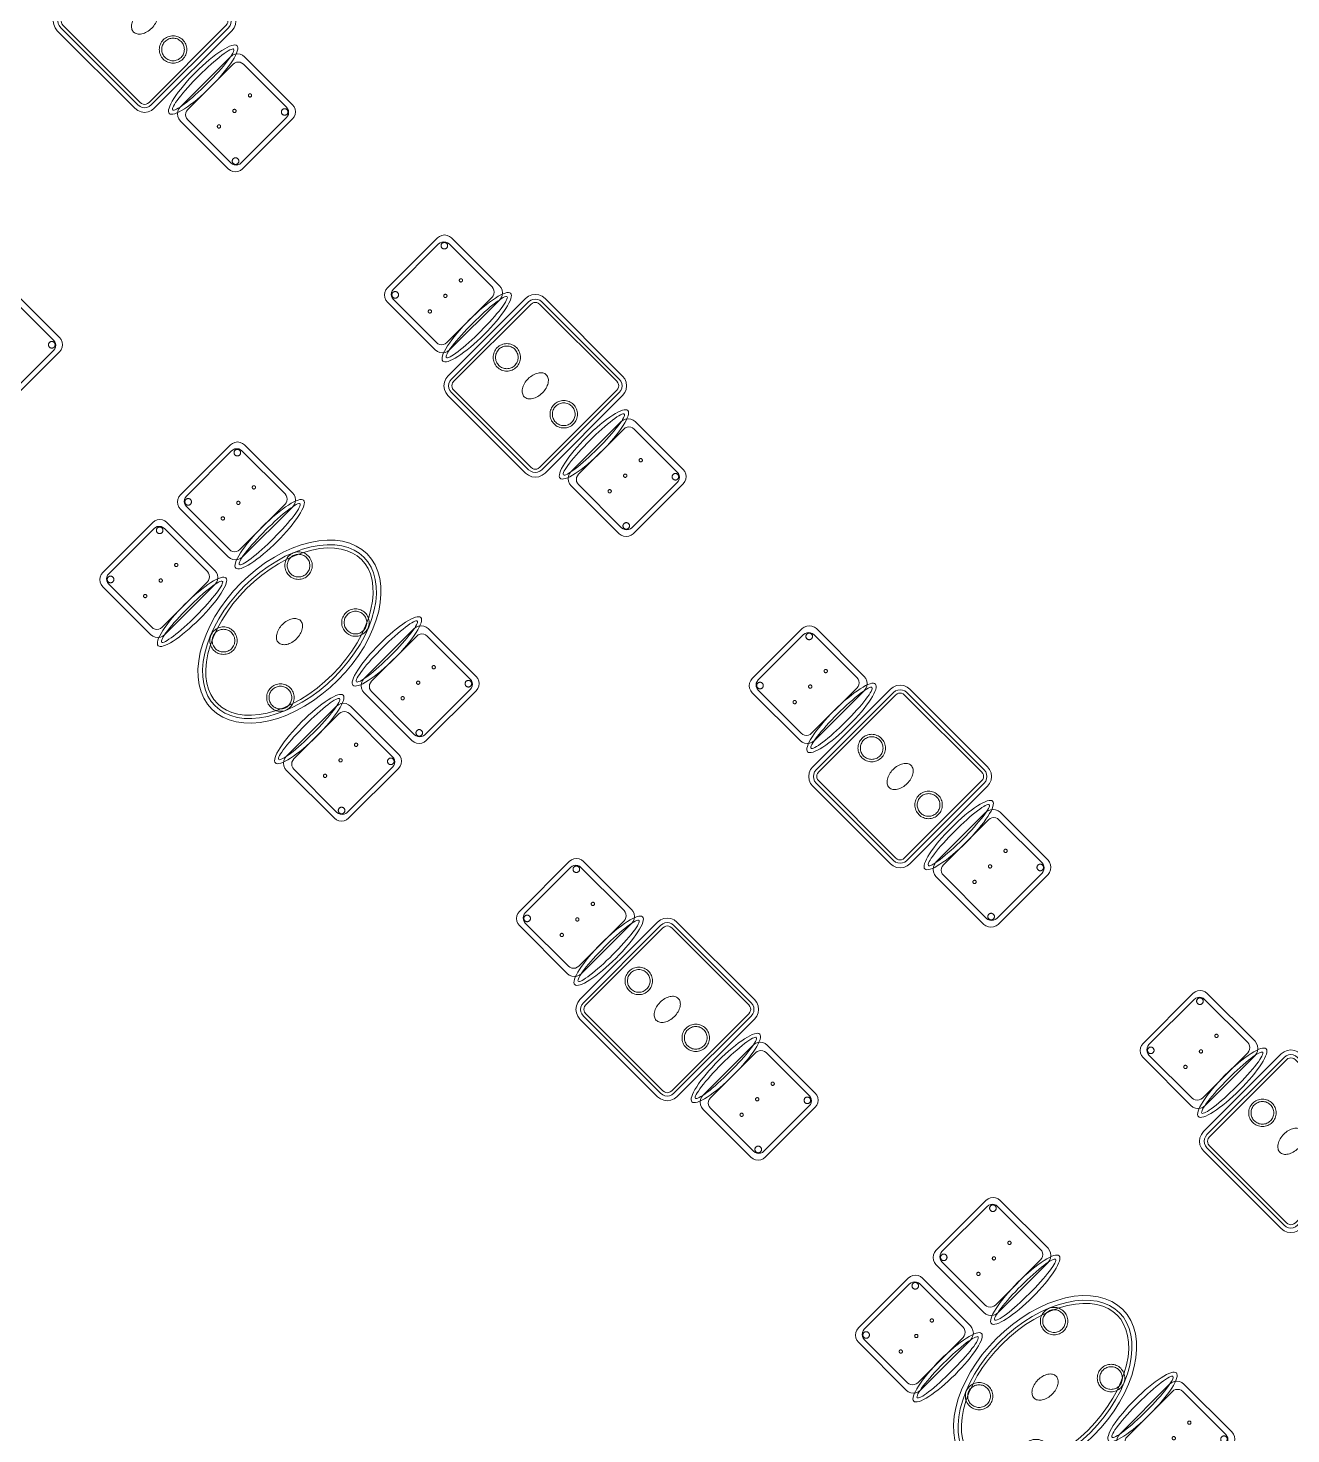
# Model space of a CAD drawing. Header units: metres. Extents: x 2172.2 to 2210.6, y 415.3 to 458.1.
# Drawn here: x 2181.75 to 2188.66, y 437.29 to 444.98 of the extents above; entities that cross this region are included whole.
import ezdxf

# ---------------------------------------------------------------- set-up
doc = ezdxf.new("R2010")
doc.units = ezdxf.units.M
doc.layers.add('NC_N1_CHAIRS', color=7, linetype='CONTINUOUS', lineweight=13)
doc.layers.add('NC_N1_TABLES', color=7, linetype='CONTINUOUS', lineweight=13)

# ---------------------------------------------------------------- blocks, each defined once
blk = doc.blocks.new('NC_N1_DINING_2')
at = {"color": 0, "linetype": 'CONTINUOUS', "lineweight": -2}
for points in [[(0.6, 0), (0.5971, 0.0368), (0.5885, 0.0732), (0.5742, 0.1089), (0.5543, 0.1435), (0.5292, 0.1768), (0.4989, 0.2083), (0.4638, 0.2379), (0.4243, 0.2652), (0.3806, 0.2899), (0.3333, 0.3118), (0.2828, 0.3307), (0.2296, 0.3465), (0.1742, 0.3589), (0.1171, 0.3678), (0.0588, 0.3732), (0, 0.375), (-0.0588, 0.3732), (-0.1171, 0.3678), (-0.1742, 0.3589), (-0.2296, 0.3465), (-0.2828, 0.3307), (-0.3333, 0.3118), (-0.3806, 0.2899), (-0.4243, 0.2652), (-0.4638, 0.2379), (-0.4989, 0.2083), (-0.5292, 0.1768), (-0.5543, 0.1435), (-0.5742, 0.1089), (-0.5885, 0.0732), (-0.5971, 0.0368), (-0.6, 0), (-0.5971, -0.0368), (-0.5885, -0.0732), (-0.5742, -0.1089), (-0.5543, -0.1435), (-0.5292, -0.1768), (-0.4989, -0.2083), (-0.4638, -0.2379), (-0.4243, -0.2652), (-0.3806, -0.2899), (-0.3333, -0.3118), (-0.2828, -0.3307), (-0.2296, -0.3465), (-0.1742, -0.3589), (-0.1171, -0.3678), (-0.0588, -0.3732), (0, -0.375), (0.0588, -0.3732), (0.1171, -0.3678), (0.1742, -0.3589), (0.2296, -0.3465), (0.2828, -0.3307), (0.3333, -0.3118), (0.3806, -0.2899), (0.4243, -0.2652), (0.4638, -0.2379), (0.4989, -0.2083), (0.5292, -0.1768), (0.5543, -0.1435), (0.5742, -0.1089), (0.5885, -0.0732), (0.5971, -0.0368)], [(0.5749, 0), (0.5723, -0.0329), (0.5646, -0.0656), (0.5516, -0.0979), (0.5334, -0.1297), (0.5101, -0.1605), (0.4818, -0.1901), (0.4486, -0.218), (0.411, -0.244), (0.3692, -0.2676), (0.3237, -0.2887), (0.2749, -0.307), (0.2233, -0.3222), (0.1695, -0.3343), (0.114, -0.343), (0.0573, -0.3482), (0, -0.35), (-0.0573, -0.3482), (-0.114, -0.343), (-0.1695, -0.3343), (-0.2233, -0.3222), (-0.2749, -0.307), (-0.3237, -0.2887), (-0.3692, -0.2676), (-0.411, -0.244), (-0.4486, -0.218), (-0.4818, -0.1901), (-0.5101, -0.1605), (-0.5334, -0.1297), (-0.5516, -0.0979), (-0.5646, -0.0656), (-0.5723, -0.0329), (-0.5749, 0), (-0.5723, 0.0329), (-0.5646, 0.0656), (-0.5516, 0.0979), (-0.5334, 0.1297), (-0.5101, 0.1605), (-0.4818, 0.1901), (-0.4486, 0.218), (-0.411, 0.244), (-0.3692, 0.2676), (-0.3237, 0.2887), (-0.2749, 0.307), (-0.2233, 0.3222), (-0.1695, 0.3343), (-0.114, 0.343), (-0.0573, 0.3482), (0, 0.35), (0.0573, 0.3482), (0.114, 0.343), (0.1695, 0.3343), (0.2233, 0.3222), (0.2749, 0.307), (0.3237, 0.2887), (0.3692, 0.2676), (0.411, 0.244), (0.4486, 0.218), (0.4818, 0.1901), (0.5101, 0.1605), (0.5334, 0.1297), (0.5516, 0.0979), (0.5646, 0.0656), (0.5723, 0.0329)], [(0.5569, 0), (0.5545, -0.0301), (0.5474, -0.0601), (0.5354, -0.0901), (0.5184, -0.1198), (0.4964, -0.1488), (0.4694, -0.1769), (0.4377, -0.2037), (0.4014, -0.2287), (0.361, -0.2516), (0.3167, -0.2721), (0.2692, -0.2899), (0.2188, -0.3048), (0.1661, -0.3166), (0.1117, -0.3251), (0.0562, -0.3303), (0, -0.332), (-0.0562, -0.3303), (-0.1117, -0.3251), (-0.1661, -0.3166), (-0.2188, -0.3048), (-0.2692, -0.2899), (-0.3167, -0.2721), (-0.361, -0.2516), (-0.4014, -0.2287), (-0.4377, -0.2037), (-0.4694, -0.1769), (-0.4964, -0.1488), (-0.5184, -0.1198), (-0.5354, -0.0901), (-0.5474, -0.0601), (-0.5545, -0.0301), (-0.5569, 0), (-0.5545, 0.0301), (-0.5474, 0.0601), (-0.5354, 0.0901), (-0.5184, 0.1198), (-0.4964, 0.1488), (-0.4694, 0.1769), (-0.4377, 0.2037), (-0.4014, 0.2287), (-0.361, 0.2516), (-0.3167, 0.2721), (-0.2692, 0.2899), (-0.2188, 0.3048), (-0.1661, 0.3166), (-0.1117, 0.3251), (-0.0562, 0.3303), (0, 0.332), (0.0562, 0.3303), (0.1117, 0.3251), (0.1661, 0.3166), (0.2188, 0.3048), (0.2692, 0.2899), (0.3167, 0.2721), (0.361, 0.2516), (0.4014, 0.2287), (0.4377, 0.2037), (0.4694, 0.1769), (0.4964, 0.1488), (0.5184, 0.1198), (0.5354, 0.0901), (0.5474, 0.0601), (0.5545, 0.0301)], [(-0.215, 0.22), (-0.2154, 0.2126), (-0.2164, 0.2054), (-0.2182, 0.1982), (-0.2207, 0.1913), (-0.2239, 0.1846), (-0.2276, 0.1783), (-0.232, 0.1724), (-0.237, 0.167), (-0.2424, 0.162), (-0.2483, 0.1576), (-0.2546, 0.1539), (-0.2613, 0.1507), (-0.2682, 0.1482), (-0.2754, 0.1464), (-0.2826, 0.1454), (-0.29, 0.145), (-0.2974, 0.1454), (-0.3046, 0.1464), (-0.3118, 0.1482), (-0.3187, 0.1507), (-0.3254, 0.1539), (-0.3317, 0.1576), (-0.3376, 0.162), (-0.343, 0.167), (-0.348, 0.1724), (-0.3524, 0.1783), (-0.3561, 0.1846), (-0.3593, 0.1913), (-0.3618, 0.1982), (-0.3636, 0.2054), (-0.3646, 0.2126), (-0.365, 0.22), (-0.3646, 0.2274), (-0.3636, 0.2346), (-0.3618, 0.2418), (-0.3593, 0.2487), (-0.3561, 0.2554), (-0.3524, 0.2617), (-0.348, 0.2676), (-0.343, 0.273), (-0.3376, 0.278), (-0.3317, 0.2824), (-0.3254, 0.2861), (-0.3187, 0.2893), (-0.3118, 0.2918), (-0.3046, 0.2936), (-0.2974, 0.2946), (-0.29, 0.295), (-0.2826, 0.2946), (-0.2754, 0.2936), (-0.2682, 0.2918), (-0.2613, 0.2893), (-0.2546, 0.2861), (-0.2483, 0.2824), (-0.2424, 0.278), (-0.237, 0.273), (-0.232, 0.2676), (-0.2276, 0.2617), (-0.2239, 0.2554), (-0.2207, 0.2487), (-0.2182, 0.2418), (-0.2164, 0.2346), (-0.2154, 0.2274)], [(-0.228, 0.22), (-0.2283, 0.2139), (-0.2292, 0.2079), (-0.2307, 0.202), (-0.2327, 0.1963), (-0.2353, 0.1908), (-0.2384, 0.1856), (-0.2421, 0.1807), (-0.2462, 0.1762), (-0.2507, 0.1721), (-0.2556, 0.1684), (-0.2608, 0.1653), (-0.2663, 0.1627), (-0.272, 0.1607), (-0.2779, 0.1592), (-0.2839, 0.1583), (-0.29, 0.158), (-0.2961, 0.1583), (-0.3021, 0.1592), (-0.308, 0.1607), (-0.3137, 0.1627), (-0.3192, 0.1653), (-0.3244, 0.1684), (-0.3293, 0.1721), (-0.3338, 0.1762), (-0.3379, 0.1807), (-0.3416, 0.1856), (-0.3447, 0.1908), (-0.3473, 0.1963), (-0.3493, 0.202), (-0.3508, 0.2079), (-0.3517, 0.2139), (-0.352, 0.22), (-0.3517, 0.2261), (-0.3508, 0.2321), (-0.3493, 0.238), (-0.3473, 0.2437), (-0.3447, 0.2492), (-0.3416, 0.2544), (-0.3379, 0.2593), (-0.3338, 0.2638), (-0.3293, 0.2679), (-0.3244, 0.2716), (-0.3192, 0.2747), (-0.3137, 0.2773), (-0.308, 0.2793), (-0.3021, 0.2808), (-0.2961, 0.2817), (-0.29, 0.282), (-0.2839, 0.2817), (-0.2779, 0.2808), (-0.272, 0.2793), (-0.2663, 0.2773), (-0.2608, 0.2747), (-0.2556, 0.2716), (-0.2507, 0.2679), (-0.2462, 0.2638), (-0.2421, 0.2593), (-0.2384, 0.2544), (-0.2353, 0.2492), (-0.2327, 0.2437), (-0.2307, 0.238), (-0.2292, 0.2321), (-0.2283, 0.2261)], [(0.365, 0.22), (0.3646, 0.2126), (0.3636, 0.2054), (0.3618, 0.1982), (0.3593, 0.1913), (0.3561, 0.1846), (0.3524, 0.1783), (0.348, 0.1724), (0.343, 0.167), (0.3376, 0.162), (0.3317, 0.1576), (0.3254, 0.1539), (0.3187, 0.1507), (0.3118, 0.1482), (0.3046, 0.1464), (0.2974, 0.1454), (0.29, 0.145), (0.2826, 0.1454), (0.2754, 0.1464), (0.2682, 0.1482), (0.2613, 0.1507), (0.2546, 0.1539), (0.2483, 0.1576), (0.2424, 0.162), (0.237, 0.167), (0.232, 0.1724), (0.2276, 0.1783), (0.2239, 0.1846), (0.2207, 0.1913), (0.2182, 0.1982), (0.2164, 0.2054), (0.2154, 0.2126), (0.215, 0.22), (0.2154, 0.2274), (0.2164, 0.2346), (0.2182, 0.2418), (0.2207, 0.2487), (0.2239, 0.2554), (0.2276, 0.2617), (0.232, 0.2676), (0.237, 0.273), (0.2424, 0.278), (0.2483, 0.2824), (0.2546, 0.2861), (0.2613, 0.2893), (0.2682, 0.2918), (0.2754, 0.2936), (0.2826, 0.2946), (0.29, 0.295), (0.2974, 0.2946), (0.3046, 0.2936), (0.3118, 0.2918), (0.3187, 0.2893), (0.3254, 0.2861), (0.3317, 0.2824), (0.3376, 0.278), (0.343, 0.273), (0.348, 0.2676), (0.3524, 0.2617), (0.3561, 0.2554), (0.3593, 0.2487), (0.3618, 0.2418), (0.3636, 0.2346), (0.3646, 0.2274)], [(0.352, 0.22), (0.3517, 0.2139), (0.3508, 0.2079), (0.3493, 0.202), (0.3473, 0.1963), (0.3447, 0.1908), (0.3416, 0.1856), (0.3379, 0.1807), (0.3338, 0.1762), (0.3293, 0.1721), (0.3244, 0.1684), (0.3192, 0.1653), (0.3137, 0.1627), (0.308, 0.1607), (0.3021, 0.1592), (0.2961, 0.1583), (0.29, 0.158), (0.2839, 0.1583), (0.2779, 0.1592), (0.272, 0.1607), (0.2663, 0.1627), (0.2608, 0.1653), (0.2556, 0.1684), (0.2507, 0.1721), (0.2462, 0.1762), (0.2421, 0.1807), (0.2384, 0.1856), (0.2353, 0.1908), (0.2327, 0.1963), (0.2307, 0.202), (0.2292, 0.2079), (0.2283, 0.2139), (0.228, 0.22), (0.2283, 0.2261), (0.2292, 0.2321), (0.2307, 0.238), (0.2327, 0.2437), (0.2353, 0.2492), (0.2384, 0.2544), (0.2421, 0.2593), (0.2462, 0.2638), (0.2507, 0.2679), (0.2556, 0.2716), (0.2608, 0.2747), (0.2663, 0.2773), (0.272, 0.2793), (0.2779, 0.2808), (0.2839, 0.2817), (0.29, 0.282), (0.2961, 0.2817), (0.3021, 0.2808), (0.308, 0.2793), (0.3137, 0.2773), (0.3192, 0.2747), (0.3244, 0.2716), (0.3293, 0.2679), (0.3338, 0.2638), (0.3379, 0.2593), (0.3416, 0.2544), (0.3447, 0.2492), (0.3473, 0.2437), (0.3493, 0.238), (0.3508, 0.2321), (0.3517, 0.2261)], [(0.085, 0), (0.0846, 0.0054), (0.0834, 0.0107), (0.0813, 0.016), (0.0785, 0.021), (0.075, 0.0259), (0.0707, 0.0306), (0.0657, 0.0349), (0.0601, 0.0389), (0.0539, 0.0425), (0.0472, 0.0457), (0.0401, 0.0485), (0.0325, 0.0508), (0.0247, 0.0526), (0.0166, 0.0539), (0.0083, 0.0547), (0, 0.055), (-0.0083, 0.0547), (-0.0166, 0.0539), (-0.0247, 0.0526), (-0.0325, 0.0508), (-0.0401, 0.0485), (-0.0472, 0.0457), (-0.0539, 0.0425), (-0.0601, 0.0389), (-0.0657, 0.0349), (-0.0707, 0.0306), (-0.075, 0.0259), (-0.0785, 0.021), (-0.0813, 0.016), (-0.0834, 0.0107), (-0.0846, 0.0054), (-0.085, 0), (-0.0846, -0.0054), (-0.0834, -0.0107), (-0.0813, -0.016), (-0.0785, -0.021), (-0.075, -0.0259), (-0.0707, -0.0306), (-0.0657, -0.0349), (-0.0601, -0.0389), (-0.0539, -0.0425), (-0.0472, -0.0457), (-0.0401, -0.0485), (-0.0325, -0.0508), (-0.0247, -0.0526), (-0.0166, -0.0539), (-0.0083, -0.0547), (0, -0.055), (0.0083, -0.0547), (0.0166, -0.0539), (0.0247, -0.0526), (0.0325, -0.0508), (0.0401, -0.0485), (0.0472, -0.0457), (0.0539, -0.0425), (0.0601, -0.0389), (0.0657, -0.0349), (0.0707, -0.0306), (0.075, -0.0259), (0.0785, -0.021), (0.0813, -0.016), (0.0834, -0.0107), (0.0846, -0.0054)], [(-0.215, -0.22), (-0.2154, -0.2274), (-0.2164, -0.2346), (-0.2182, -0.2418), (-0.2207, -0.2487), (-0.2239, -0.2554), (-0.2276, -0.2617), (-0.232, -0.2676), (-0.237, -0.273), (-0.2424, -0.278), (-0.2483, -0.2824), (-0.2546, -0.2861), (-0.2613, -0.2893), (-0.2682, -0.2918), (-0.2754, -0.2936), (-0.2826, -0.2946), (-0.29, -0.295), (-0.2974, -0.2946), (-0.3046, -0.2936), (-0.3118, -0.2918), (-0.3187, -0.2893), (-0.3254, -0.2861), (-0.3317, -0.2824), (-0.3376, -0.278), (-0.343, -0.273), (-0.348, -0.2676), (-0.3524, -0.2617), (-0.3561, -0.2554), (-0.3593, -0.2487), (-0.3618, -0.2418), (-0.3636, -0.2346), (-0.3646, -0.2274), (-0.365, -0.22), (-0.3646, -0.2126), (-0.3636, -0.2054), (-0.3618, -0.1982), (-0.3593, -0.1913), (-0.3561, -0.1846), (-0.3524, -0.1783), (-0.348, -0.1724), (-0.343, -0.167), (-0.3376, -0.162), (-0.3317, -0.1576), (-0.3254, -0.1539), (-0.3187, -0.1507), (-0.3118, -0.1482), (-0.3046, -0.1464), (-0.2974, -0.1454), (-0.29, -0.145), (-0.2826, -0.1454), (-0.2754, -0.1464), (-0.2682, -0.1482), (-0.2613, -0.1507), (-0.2546, -0.1539), (-0.2483, -0.1576), (-0.2424, -0.162), (-0.237, -0.167), (-0.232, -0.1724), (-0.2276, -0.1783), (-0.2239, -0.1846), (-0.2207, -0.1913), (-0.2182, -0.1982), (-0.2164, -0.2054), (-0.2154, -0.2126)], [(0.365, -0.22), (0.3646, -0.2274), (0.3636, -0.2346), (0.3618, -0.2418), (0.3593, -0.2487), (0.3561, -0.2554), (0.3524, -0.2617), (0.348, -0.2676), (0.343, -0.273), (0.3376, -0.278), (0.3317, -0.2824), (0.3254, -0.2861), (0.3187, -0.2893), (0.3118, -0.2918), (0.3046, -0.2936), (0.2974, -0.2946), (0.29, -0.295), (0.2826, -0.2946), (0.2754, -0.2936), (0.2682, -0.2918), (0.2613, -0.2893), (0.2546, -0.2861), (0.2483, -0.2824), (0.2424, -0.278), (0.237, -0.273), (0.232, -0.2676), (0.2276, -0.2617), (0.2239, -0.2554), (0.2207, -0.2487), (0.2182, -0.2418), (0.2164, -0.2346), (0.2154, -0.2274), (0.215, -0.22), (0.2154, -0.2126), (0.2164, -0.2054), (0.2182, -0.1982), (0.2207, -0.1913), (0.2239, -0.1846), (0.2276, -0.1783), (0.232, -0.1724), (0.237, -0.167), (0.2424, -0.162), (0.2483, -0.1576), (0.2546, -0.1539), (0.2613, -0.1507), (0.2682, -0.1482), (0.2754, -0.1464), (0.2826, -0.1454), (0.29, -0.145), (0.2974, -0.1454), (0.3046, -0.1464), (0.3118, -0.1482), (0.3187, -0.1507), (0.3254, -0.1539), (0.3317, -0.1576), (0.3376, -0.162), (0.343, -0.167), (0.348, -0.1724), (0.3524, -0.1783), (0.3561, -0.1846), (0.3593, -0.1913), (0.3618, -0.1982), (0.3636, -0.2054), (0.3646, -0.2126)], [(-0.228, -0.22), (-0.2283, -0.2261), (-0.2292, -0.2321), (-0.2307, -0.238), (-0.2327, -0.2437), (-0.2353, -0.2492), (-0.2384, -0.2544), (-0.2421, -0.2593), (-0.2462, -0.2638), (-0.2507, -0.2679), (-0.2556, -0.2716), (-0.2608, -0.2747), (-0.2663, -0.2773), (-0.272, -0.2793), (-0.2779, -0.2808), (-0.2839, -0.2817), (-0.29, -0.282), (-0.2961, -0.2817), (-0.3021, -0.2808), (-0.308, -0.2793), (-0.3137, -0.2773), (-0.3192, -0.2747), (-0.3244, -0.2716), (-0.3293, -0.2679), (-0.3338, -0.2638), (-0.3379, -0.2593), (-0.3416, -0.2544), (-0.3447, -0.2492), (-0.3473, -0.2437), (-0.3493, -0.238), (-0.3508, -0.2321), (-0.3517, -0.2261), (-0.352, -0.22), (-0.3517, -0.2139), (-0.3508, -0.2079), (-0.3493, -0.202), (-0.3473, -0.1963), (-0.3447, -0.1908), (-0.3416, -0.1856), (-0.3379, -0.1807), (-0.3338, -0.1762), (-0.3293, -0.1721), (-0.3244, -0.1684), (-0.3192, -0.1653), (-0.3137, -0.1627), (-0.308, -0.1607), (-0.3021, -0.1592), (-0.2961, -0.1583), (-0.29, -0.158), (-0.2839, -0.1583), (-0.2779, -0.1592), (-0.272, -0.1607), (-0.2663, -0.1627), (-0.2608, -0.1653), (-0.2556, -0.1684), (-0.2507, -0.1721), (-0.2462, -0.1762), (-0.2421, -0.1807), (-0.2384, -0.1856), (-0.2353, -0.1908), (-0.2327, -0.1963), (-0.2307, -0.202), (-0.2292, -0.2079), (-0.2283, -0.2139)], [(0.352, -0.22), (0.3517, -0.2261), (0.3508, -0.2321), (0.3493, -0.238), (0.3473, -0.2437), (0.3447, -0.2492), (0.3416, -0.2544), (0.3379, -0.2593), (0.3338, -0.2638), (0.3293, -0.2679), (0.3244, -0.2716), (0.3192, -0.2747), (0.3137, -0.2773), (0.308, -0.2793), (0.3021, -0.2808), (0.2961, -0.2817), (0.29, -0.282), (0.2839, -0.2817), (0.2779, -0.2808), (0.272, -0.2793), (0.2663, -0.2773), (0.2608, -0.2747), (0.2556, -0.2716), (0.2507, -0.2679), (0.2462, -0.2638), (0.2421, -0.2593), (0.2384, -0.2544), (0.2353, -0.2492), (0.2327, -0.2437), (0.2307, -0.238), (0.2292, -0.2321), (0.2283, -0.2261), (0.228, -0.22), (0.2283, -0.2139), (0.2292, -0.2079), (0.2307, -0.202), (0.2327, -0.1963), (0.2353, -0.1908), (0.2384, -0.1856), (0.2421, -0.1807), (0.2462, -0.1762), (0.2507, -0.1721), (0.2556, -0.1684), (0.2608, -0.1653), (0.2663, -0.1627), (0.272, -0.1607), (0.2779, -0.1592), (0.2839, -0.1583), (0.29, -0.158), (0.2961, -0.1583), (0.3021, -0.1592), (0.308, -0.1607), (0.3137, -0.1627), (0.3192, -0.1653), (0.3244, -0.1684), (0.3293, -0.1721), (0.3338, -0.1762), (0.3379, -0.1807), (0.3416, -0.1856), (0.3447, -0.1908), (0.3473, -0.1963), (0.3493, -0.202), (0.3508, -0.2079), (0.3517, -0.2139)]]:
    blk.add_lwpolyline(points, close=True, dxfattribs=at)
blk = doc.blocks.new('NC_N1_CHAIR_IVORY')
at = {"color": 0, "linetype": 'CONTINUOUS', "lineweight": -2}
for points in [[(0.262, 0.222), (0.2607, 0.2276), (0.257, 0.2331), (0.2507, 0.2385), (0.2421, 0.2438), (0.2311, 0.2489), (0.2178, 0.2537), (0.2025, 0.2582), (0.1853, 0.2623), (0.1662, 0.2661), (0.1456, 0.2694), (0.1235, 0.2723), (0.1003, 0.2747), (0.0761, 0.2765), (0.0511, 0.2779), (0.0257, 0.2787), (0, 0.279), (-0.0257, 0.2787), (-0.0511, 0.2779), (-0.0761, 0.2765), (-0.1003, 0.2747), (-0.1235, 0.2723), (-0.1456, 0.2694), (-0.1662, 0.2661), (-0.1853, 0.2623), (-0.2025, 0.2582), (-0.2178, 0.2537), (-0.2311, 0.2489), (-0.2421, 0.2438), (-0.2507, 0.2385), (-0.257, 0.2331), (-0.2607, 0.2276), (-0.262, 0.222), (-0.2607, 0.2164), (-0.257, 0.2109), (-0.2507, 0.2055), (-0.2421, 0.2002), (-0.2311, 0.1951), (-0.2178, 0.1903), (-0.2025, 0.1858), (-0.1853, 0.1817), (-0.1662, 0.1779), (-0.1456, 0.1746), (-0.1235, 0.1717), (-0.1003, 0.1693), (-0.0761, 0.1675), (-0.0511, 0.1661), (-0.0257, 0.1653), (0, 0.165), (0.0257, 0.1653), (0.0511, 0.1661), (0.0761, 0.1675), (0.1003, 0.1693), (0.1235, 0.1717), (0.1456, 0.1746), (0.1662, 0.1779), (0.1853, 0.1817), (0.2025, 0.1858), (0.2178, 0.1903), (0.2311, 0.1951), (0.2421, 0.2002), (0.2507, 0.2055), (0.257, 0.2109), (0.2607, 0.2164)], [(0.235, 0.222), (0.2339, 0.225), (0.2305, 0.228), (0.2249, 0.231), (0.2171, 0.2339), (0.2073, 0.2366), (0.1954, 0.2392), (0.1817, 0.2417), (0.1662, 0.2439), (0.1491, 0.246), (0.1306, 0.2478), (0.1108, 0.2493), (0.0899, 0.2506), (0.0682, 0.2517), (0.0458, 0.2524), (0.023, 0.2529), (0, 0.253), (-0.023, 0.2529), (-0.0458, 0.2524), (-0.0682, 0.2517), (-0.0899, 0.2506), (-0.1108, 0.2493), (-0.1306, 0.2478), (-0.1491, 0.246), (-0.1662, 0.2439), (-0.1817, 0.2417), (-0.1954, 0.2392), (-0.2073, 0.2366), (-0.2171, 0.2339), (-0.2249, 0.231), (-0.2305, 0.228), (-0.2339, 0.225), (-0.235, 0.222), (-0.2339, 0.219), (-0.2305, 0.216), (-0.2249, 0.213), (-0.2171, 0.2101), (-0.2073, 0.2074), (-0.1954, 0.2048), (-0.1817, 0.2023), (-0.1662, 0.2001), (-0.1491, 0.198), (-0.1306, 0.1962), (-0.1108, 0.1947), (-0.0899, 0.1934), (-0.0682, 0.1923), (-0.0458, 0.1916), (-0.023, 0.1911), (0, 0.191), (0.023, 0.1911), (0.0458, 0.1916), (0.0682, 0.1923), (0.0899, 0.1934), (0.1108, 0.1947), (0.1306, 0.1962), (0.1491, 0.198), (0.1662, 0.2001), (0.1817, 0.2023), (0.1954, 0.2048), (0.2073, 0.2074), (0.2171, 0.2101), (0.2249, 0.213), (0.2305, 0.216), (0.2339, 0.219)], [(0.193, -0.275), (-0.193, -0.275), (-0.2072, -0.2731), (-0.2205, -0.2676), (-0.2319, -0.2589), (-0.2406, -0.2475), (-0.2461, -0.2342), (-0.248, -0.22), (-0.248, 0.15), (-0.2461, 0.1642), (-0.2406, 0.1775), (-0.2319, 0.1889), (-0.2205, 0.1976), (-0.2072, 0.2031), (-0.193, 0.205), (0.193, 0.205), (0.2072, 0.2031), (0.2205, 0.1976), (0.2319, 0.1889), (0.2406, 0.1775), (0.2461, 0.1642), (0.248, 0.15), (0.248, -0.22), (0.2461, -0.2342), (0.2406, -0.2475), (0.2319, -0.2589), (0.2205, -0.2676), (0.2072, -0.2731)], [(0.175, -0.247), (-0.175, -0.247), (-0.1854, -0.2456), (-0.195, -0.2416), (-0.2033, -0.2353), (-0.2096, -0.227), (-0.2136, -0.2174), (-0.215, -0.207), (-0.215, 0.126), (-0.2136, 0.1364), (-0.2096, 0.146), (-0.2033, 0.1543), (-0.195, 0.1606), (-0.1854, 0.1646), (-0.175, 0.166), (0.175, 0.166), (0.1854, 0.1646), (0.195, 0.1606), (0.2033, 0.1543), (0.2096, 0.146), (0.2136, 0.1364), (0.215, 0.126), (0.215, -0.207), (0.2136, -0.2174), (0.2096, -0.227), (0.2033, -0.2353), (0.195, -0.2416), (0.1854, -0.2456)], [(-0.111, -0.02), (-0.111, -0.0209), (-0.1112, -0.0218), (-0.1114, -0.0226), (-0.1117, -0.0234), (-0.1121, -0.0242), (-0.1125, -0.025), (-0.113, -0.0257), (-0.1136, -0.0264), (-0.1143, -0.027), (-0.115, -0.0275), (-0.1158, -0.0279), (-0.1166, -0.0283), (-0.1174, -0.0286), (-0.1182, -0.0288), (-0.1191, -0.029), (-0.12, -0.029), (-0.1209, -0.029), (-0.1218, -0.0288), (-0.1226, -0.0286), (-0.1234, -0.0283), (-0.1242, -0.0279), (-0.125, -0.0275), (-0.1257, -0.027), (-0.1264, -0.0264), (-0.127, -0.0257), (-0.1275, -0.025), (-0.1279, -0.0242), (-0.1283, -0.0234), (-0.1286, -0.0226), (-0.1288, -0.0218), (-0.129, -0.0209), (-0.129, -0.02), (-0.129, -0.0191), (-0.1288, -0.0182), (-0.1286, -0.0174), (-0.1283, -0.0166), (-0.1279, -0.0158), (-0.1275, -0.015), (-0.127, -0.0143), (-0.1264, -0.0136), (-0.1257, -0.013), (-0.125, -0.0125), (-0.1242, -0.0121), (-0.1234, -0.0117), (-0.1226, -0.0114), (-0.1218, -0.0112), (-0.1209, -0.011), (-0.12, -0.011), (-0.1191, -0.011), (-0.1182, -0.0112), (-0.1174, -0.0114), (-0.1166, -0.0117), (-0.1158, -0.0121), (-0.115, -0.0125), (-0.1143, -0.013), (-0.1136, -0.0136), (-0.113, -0.0143), (-0.1125, -0.015), (-0.1121, -0.0158), (-0.1117, -0.0166), (-0.1114, -0.0174), (-0.1112, -0.0182), (-0.111, -0.0191)], [(0.009, -0.02), (0.009, -0.0209), (0.0088, -0.0218), (0.0086, -0.0226), (0.0083, -0.0234), (0.0079, -0.0242), (0.0075, -0.025), (0.007, -0.0257), (0.0064, -0.0264), (0.0057, -0.027), (0.005, -0.0275), (0.0042, -0.0279), (0.0034, -0.0283), (0.0026, -0.0286), (0.0018, -0.0288), (0.0009, -0.029), (0, -0.029), (-0.0009, -0.029), (-0.0018, -0.0288), (-0.0026, -0.0286), (-0.0034, -0.0283), (-0.0042, -0.0279), (-0.005, -0.0275), (-0.0057, -0.027), (-0.0064, -0.0264), (-0.007, -0.0257), (-0.0075, -0.025), (-0.0079, -0.0242), (-0.0083, -0.0234), (-0.0086, -0.0226), (-0.0088, -0.0218), (-0.009, -0.0209), (-0.009, -0.02), (-0.009, -0.0191), (-0.0088, -0.0182), (-0.0086, -0.0174), (-0.0083, -0.0166), (-0.0079, -0.0158), (-0.0075, -0.015), (-0.007, -0.0143), (-0.0064, -0.0136), (-0.0057, -0.013), (-0.005, -0.0125), (-0.0042, -0.0121), (-0.0034, -0.0117), (-0.0026, -0.0114), (-0.0018, -0.0112), (-0.0009, -0.011), (0, -0.011), (0.0009, -0.011), (0.0018, -0.0112), (0.0026, -0.0114), (0.0034, -0.0117), (0.0042, -0.0121), (0.005, -0.0125), (0.0057, -0.013), (0.0064, -0.0136), (0.007, -0.0143), (0.0075, -0.015), (0.0079, -0.0158), (0.0083, -0.0166), (0.0086, -0.0174), (0.0088, -0.0182), (0.009, -0.0191)], [(0.129, -0.02), (0.129, -0.0209), (0.1288, -0.0218), (0.1286, -0.0226), (0.1283, -0.0234), (0.1279, -0.0242), (0.1275, -0.025), (0.127, -0.0257), (0.1264, -0.0264), (0.1257, -0.027), (0.125, -0.0275), (0.1242, -0.0279), (0.1234, -0.0283), (0.1226, -0.0286), (0.1218, -0.0288), (0.1209, -0.029), (0.12, -0.029), (0.1191, -0.029), (0.1182, -0.0288), (0.1174, -0.0286), (0.1166, -0.0283), (0.1158, -0.0279), (0.115, -0.0275), (0.1143, -0.027), (0.1136, -0.0264), (0.113, -0.0257), (0.1125, -0.025), (0.1121, -0.0242), (0.1117, -0.0234), (0.1114, -0.0226), (0.1112, -0.0218), (0.111, -0.0209), (0.111, -0.02), (0.111, -0.0191), (0.1112, -0.0182), (0.1114, -0.0174), (0.1117, -0.0166), (0.1121, -0.0158), (0.1125, -0.015), (0.113, -0.0143), (0.1136, -0.0136), (0.1143, -0.013), (0.115, -0.0125), (0.1158, -0.0121), (0.1166, -0.0117), (0.1174, -0.0114), (0.1182, -0.0112), (0.1191, -0.011), (0.12, -0.011), (0.1209, -0.011), (0.1218, -0.0112), (0.1226, -0.0114), (0.1234, -0.0117), (0.1242, -0.0121), (0.125, -0.0125), (0.1257, -0.013), (0.1264, -0.0136), (0.127, -0.0143), (0.1275, -0.015), (0.1279, -0.0158), (0.1283, -0.0166), (0.1286, -0.0174), (0.1288, -0.0182), (0.129, -0.0191)], [(-0.172, -0.218), (-0.1721, -0.2198), (-0.1723, -0.2215), (-0.1728, -0.2232), (-0.1734, -0.2249), (-0.1741, -0.2265), (-0.175, -0.228), (-0.1761, -0.2294), (-0.1773, -0.2307), (-0.1786, -0.2319), (-0.18, -0.233), (-0.1815, -0.2339), (-0.1831, -0.2346), (-0.1848, -0.2352), (-0.1865, -0.2357), (-0.1882, -0.2359), (-0.19, -0.236), (-0.1918, -0.2359), (-0.1935, -0.2357), (-0.1952, -0.2352), (-0.1969, -0.2346), (-0.1985, -0.2339), (-0.2, -0.233), (-0.2014, -0.2319), (-0.2027, -0.2307), (-0.2039, -0.2294), (-0.205, -0.228), (-0.2059, -0.2265), (-0.2066, -0.2249), (-0.2072, -0.2232), (-0.2077, -0.2215), (-0.2079, -0.2198), (-0.208, -0.218), (-0.2079, -0.2162), (-0.2077, -0.2145), (-0.2072, -0.2128), (-0.2066, -0.2111), (-0.2059, -0.2095), (-0.205, -0.208), (-0.2039, -0.2066), (-0.2027, -0.2053), (-0.2014, -0.2041), (-0.2, -0.203), (-0.1985, -0.2021), (-0.1969, -0.2014), (-0.1952, -0.2008), (-0.1935, -0.2003), (-0.1918, -0.2001), (-0.19, -0.2), (-0.1882, -0.2001), (-0.1865, -0.2003), (-0.1848, -0.2008), (-0.1831, -0.2014), (-0.1815, -0.2021), (-0.18, -0.203), (-0.1786, -0.2041), (-0.1773, -0.2053), (-0.1761, -0.2066), (-0.175, -0.208), (-0.1741, -0.2095), (-0.1734, -0.2111), (-0.1728, -0.2128), (-0.1723, -0.2145), (-0.1721, -0.2162)], [(0.208, -0.218), (0.2079, -0.2198), (0.2077, -0.2215), (0.2072, -0.2232), (0.2066, -0.2249), (0.2059, -0.2265), (0.205, -0.228), (0.2039, -0.2294), (0.2027, -0.2307), (0.2014, -0.2319), (0.2, -0.233), (0.1985, -0.2339), (0.1969, -0.2346), (0.1952, -0.2352), (0.1935, -0.2357), (0.1918, -0.2359), (0.19, -0.236), (0.1882, -0.2359), (0.1865, -0.2357), (0.1848, -0.2352), (0.1831, -0.2346), (0.1815, -0.2339), (0.18, -0.233), (0.1786, -0.2319), (0.1773, -0.2307), (0.1761, -0.2294), (0.175, -0.228), (0.1741, -0.2265), (0.1734, -0.2249), (0.1728, -0.2232), (0.1723, -0.2215), (0.1721, -0.2198), (0.172, -0.218), (0.1721, -0.2162), (0.1723, -0.2145), (0.1728, -0.2128), (0.1734, -0.2111), (0.1741, -0.2095), (0.175, -0.208), (0.1761, -0.2066), (0.1773, -0.2053), (0.1786, -0.2041), (0.18, -0.203), (0.1815, -0.2021), (0.1831, -0.2014), (0.1848, -0.2008), (0.1865, -0.2003), (0.1882, -0.2001), (0.19, -0.2), (0.1918, -0.2001), (0.1935, -0.2003), (0.1952, -0.2008), (0.1969, -0.2014), (0.1985, -0.2021), (0.2, -0.203), (0.2014, -0.2041), (0.2027, -0.2053), (0.2039, -0.2066), (0.205, -0.208), (0.2059, -0.2095), (0.2066, -0.2111), (0.2072, -0.2128), (0.2077, -0.2145), (0.2079, -0.2162)]]:
    blk.add_lwpolyline(points, close=True, dxfattribs=at)
blk = doc.blocks.new('NC_N1_DINING_TWO_SQUARE')
at = {"color": 0, "linetype": 'CONTINUOUS', "lineweight": -2}
for points in [[(0.3, -0.375), (-0.3, -0.375), (-0.3194, -0.3724), (-0.3375, -0.365), (-0.353, -0.353), (-0.365, -0.3375), (-0.3724, -0.3194), (-0.375, -0.3), (-0.375, 0.3), (-0.3724, 0.3194), (-0.365, 0.3375), (-0.353, 0.353), (-0.3375, 0.365), (-0.3194, 0.3724), (-0.3, 0.375), (0.3, 0.375), (0.3194, 0.3724), (0.3375, 0.365), (0.353, 0.353), (0.365, 0.3375), (0.3724, 0.3194), (0.375, 0.3), (0.375, -0.3), (0.3724, -0.3194), (0.365, -0.3375), (0.353, -0.353), (0.3375, -0.365), (0.3194, -0.3724)], [(0.2984, -0.35), (-0.2984, -0.35), (-0.3129, -0.3481), (-0.3249, -0.3431), (-0.3352, -0.3352), (-0.3431, -0.3249), (-0.3481, -0.3129), (-0.35, -0.2984), (-0.35, 0.2984), (-0.3481, 0.3129), (-0.3431, 0.3249), (-0.3352, 0.3352), (-0.3249, 0.3431), (-0.3129, 0.3481), (-0.2984, 0.35), (0.2984, 0.35), (0.3129, 0.3481), (0.3249, 0.3431), (0.3352, 0.3352), (0.3431, 0.3249), (0.3481, 0.3129), (0.35, 0.2984), (0.35, -0.2984), (0.3481, -0.3129), (0.3431, -0.3249), (0.3352, -0.3352), (0.3249, -0.3431), (0.3129, -0.3481)], [(0.2972, -0.332), (-0.2972, -0.332), (-0.3082, -0.3306), (-0.3158, -0.3274), (-0.3224, -0.3224), (-0.3274, -0.3158), (-0.3306, -0.3082), (-0.332, -0.2972), (-0.332, 0.2972), (-0.3306, 0.3082), (-0.3274, 0.3158), (-0.3224, 0.3224), (-0.3158, 0.3274), (-0.3082, 0.3306), (-0.2972, 0.332), (0.2972, 0.332), (0.3082, 0.3306), (0.3158, 0.3274), (0.3224, 0.3224), (0.3274, 0.3158), (0.3306, 0.3082), (0.332, 0.2972), (0.332, -0.2972), (0.3306, -0.3082), (0.3274, -0.3158), (0.3224, -0.3224), (0.3158, -0.3274), (0.3082, -0.3306)], [(0.075, 0.22), (0.0746, 0.2126), (0.0736, 0.2054), (0.0718, 0.1982), (0.0693, 0.1913), (0.0661, 0.1846), (0.0624, 0.1783), (0.058, 0.1724), (0.053, 0.167), (0.0476, 0.162), (0.0417, 0.1576), (0.0354, 0.1539), (0.0287, 0.1507), (0.0218, 0.1482), (0.0146, 0.1464), (0.0074, 0.1454), (0, 0.145), (-0.0074, 0.1454), (-0.0146, 0.1464), (-0.0218, 0.1482), (-0.0287, 0.1507), (-0.0354, 0.1539), (-0.0417, 0.1576), (-0.0476, 0.162), (-0.053, 0.167), (-0.058, 0.1724), (-0.0624, 0.1783), (-0.0661, 0.1846), (-0.0693, 0.1913), (-0.0718, 0.1982), (-0.0736, 0.2054), (-0.0746, 0.2126), (-0.075, 0.22), (-0.0746, 0.2274), (-0.0736, 0.2346), (-0.0718, 0.2418), (-0.0693, 0.2487), (-0.0661, 0.2554), (-0.0624, 0.2617), (-0.058, 0.2676), (-0.053, 0.273), (-0.0476, 0.278), (-0.0417, 0.2824), (-0.0354, 0.2861), (-0.0287, 0.2893), (-0.0218, 0.2918), (-0.0146, 0.2936), (-0.0074, 0.2946), (0, 0.295), (0.0074, 0.2946), (0.0146, 0.2936), (0.0218, 0.2918), (0.0287, 0.2893), (0.0354, 0.2861), (0.0417, 0.2824), (0.0476, 0.278), (0.053, 0.273), (0.058, 0.2676), (0.0624, 0.2617), (0.0661, 0.2554), (0.0693, 0.2487), (0.0718, 0.2418), (0.0736, 0.2346), (0.0746, 0.2274)], [(0.062, 0.22), (0.0617, 0.2139), (0.0608, 0.2079), (0.0593, 0.202), (0.0573, 0.1963), (0.0547, 0.1908), (0.0516, 0.1856), (0.0479, 0.1807), (0.0438, 0.1762), (0.0393, 0.1721), (0.0344, 0.1684), (0.0292, 0.1653), (0.0237, 0.1627), (0.018, 0.1607), (0.0121, 0.1592), (0.0061, 0.1583), (0, 0.158), (-0.0061, 0.1583), (-0.0121, 0.1592), (-0.018, 0.1607), (-0.0237, 0.1627), (-0.0292, 0.1653), (-0.0344, 0.1684), (-0.0393, 0.1721), (-0.0438, 0.1762), (-0.0479, 0.1807), (-0.0516, 0.1856), (-0.0547, 0.1908), (-0.0573, 0.1963), (-0.0593, 0.202), (-0.0608, 0.2079), (-0.0617, 0.2139), (-0.062, 0.22), (-0.0617, 0.2261), (-0.0608, 0.2321), (-0.0593, 0.238), (-0.0573, 0.2437), (-0.0547, 0.2492), (-0.0516, 0.2544), (-0.0479, 0.2593), (-0.0438, 0.2638), (-0.0393, 0.2679), (-0.0344, 0.2716), (-0.0292, 0.2747), (-0.0237, 0.2773), (-0.018, 0.2793), (-0.0121, 0.2808), (-0.0061, 0.2817), (0, 0.282), (0.0061, 0.2817), (0.0121, 0.2808), (0.018, 0.2793), (0.0237, 0.2773), (0.0292, 0.2747), (0.0344, 0.2716), (0.0393, 0.2679), (0.0438, 0.2638), (0.0479, 0.2593), (0.0516, 0.2544), (0.0547, 0.2492), (0.0573, 0.2437), (0.0593, 0.238), (0.0608, 0.2321), (0.0617, 0.2261)], [(0.085, 0), (0.0846, 0.0054), (0.0834, 0.0107), (0.0813, 0.016), (0.0785, 0.021), (0.075, 0.0259), (0.0707, 0.0306), (0.0657, 0.0349), (0.0601, 0.0389), (0.0539, 0.0425), (0.0472, 0.0457), (0.0401, 0.0485), (0.0325, 0.0508), (0.0247, 0.0526), (0.0166, 0.0539), (0.0083, 0.0547), (0, 0.055), (-0.0083, 0.0547), (-0.0166, 0.0539), (-0.0247, 0.0526), (-0.0325, 0.0508), (-0.0401, 0.0485), (-0.0472, 0.0457), (-0.0539, 0.0425), (-0.0601, 0.0389), (-0.0657, 0.0349), (-0.0707, 0.0306), (-0.075, 0.0259), (-0.0785, 0.021), (-0.0813, 0.016), (-0.0834, 0.0107), (-0.0846, 0.0054), (-0.085, 0), (-0.0846, -0.0054), (-0.0834, -0.0107), (-0.0813, -0.016), (-0.0785, -0.021), (-0.075, -0.0259), (-0.0707, -0.0306), (-0.0657, -0.0349), (-0.0601, -0.0389), (-0.0539, -0.0425), (-0.0472, -0.0457), (-0.0401, -0.0485), (-0.0325, -0.0508), (-0.0247, -0.0526), (-0.0166, -0.0539), (-0.0083, -0.0547), (0, -0.055), (0.0083, -0.0547), (0.0166, -0.0539), (0.0247, -0.0526), (0.0325, -0.0508), (0.0401, -0.0485), (0.0472, -0.0457), (0.0539, -0.0425), (0.0601, -0.0389), (0.0657, -0.0349), (0.0707, -0.0306), (0.075, -0.0259), (0.0785, -0.021), (0.0813, -0.016), (0.0834, -0.0107), (0.0846, -0.0054)], [(0.075, -0.22), (0.0746, -0.2274), (0.0736, -0.2346), (0.0718, -0.2418), (0.0693, -0.2487), (0.0661, -0.2554), (0.0624, -0.2617), (0.058, -0.2676), (0.053, -0.273), (0.0476, -0.278), (0.0417, -0.2824), (0.0354, -0.2861), (0.0287, -0.2893), (0.0218, -0.2918), (0.0146, -0.2936), (0.0074, -0.2946), (0, -0.295), (-0.0074, -0.2946), (-0.0146, -0.2936), (-0.0218, -0.2918), (-0.0287, -0.2893), (-0.0354, -0.2861), (-0.0417, -0.2824), (-0.0476, -0.278), (-0.053, -0.273), (-0.058, -0.2676), (-0.0624, -0.2617), (-0.0661, -0.2554), (-0.0693, -0.2487), (-0.0718, -0.2418), (-0.0736, -0.2346), (-0.0746, -0.2274), (-0.075, -0.22), (-0.0746, -0.2126), (-0.0736, -0.2054), (-0.0718, -0.1982), (-0.0693, -0.1913), (-0.0661, -0.1846), (-0.0624, -0.1783), (-0.058, -0.1724), (-0.053, -0.167), (-0.0476, -0.162), (-0.0417, -0.1576), (-0.0354, -0.1539), (-0.0287, -0.1507), (-0.0218, -0.1482), (-0.0146, -0.1464), (-0.0074, -0.1454), (0, -0.145), (0.0074, -0.1454), (0.0146, -0.1464), (0.0218, -0.1482), (0.0287, -0.1507), (0.0354, -0.1539), (0.0417, -0.1576), (0.0476, -0.162), (0.053, -0.167), (0.058, -0.1724), (0.0624, -0.1783), (0.0661, -0.1846), (0.0693, -0.1913), (0.0718, -0.1982), (0.0736, -0.2054), (0.0746, -0.2126)], [(0.062, -0.22), (0.0617, -0.2261), (0.0608, -0.2321), (0.0593, -0.238), (0.0573, -0.2437), (0.0547, -0.2492), (0.0516, -0.2544), (0.0479, -0.2593), (0.0438, -0.2638), (0.0393, -0.2679), (0.0344, -0.2716), (0.0292, -0.2747), (0.0237, -0.2773), (0.018, -0.2793), (0.0121, -0.2808), (0.0061, -0.2817), (0, -0.282), (-0.0061, -0.2817), (-0.0121, -0.2808), (-0.018, -0.2793), (-0.0237, -0.2773), (-0.0292, -0.2747), (-0.0344, -0.2716), (-0.0393, -0.2679), (-0.0438, -0.2638), (-0.0479, -0.2593), (-0.0516, -0.2544), (-0.0547, -0.2492), (-0.0573, -0.2437), (-0.0593, -0.238), (-0.0608, -0.2321), (-0.0617, -0.2261), (-0.062, -0.22), (-0.0617, -0.2139), (-0.0608, -0.2079), (-0.0593, -0.202), (-0.0573, -0.1963), (-0.0547, -0.1908), (-0.0516, -0.1856), (-0.0479, -0.1807), (-0.0438, -0.1762), (-0.0393, -0.1721), (-0.0344, -0.1684), (-0.0292, -0.1653), (-0.0237, -0.1627), (-0.018, -0.1607), (-0.0121, -0.1592), (-0.0061, -0.1583), (0, -0.158), (0.0061, -0.1583), (0.0121, -0.1592), (0.018, -0.1607), (0.0237, -0.1627), (0.0292, -0.1653), (0.0344, -0.1684), (0.0393, -0.1721), (0.0438, -0.1762), (0.0479, -0.1807), (0.0516, -0.1856), (0.0547, -0.1908), (0.0573, -0.1963), (0.0593, -0.202), (0.0608, -0.2079), (0.0617, -0.2139)]]:
    blk.add_lwpolyline(points, close=True, dxfattribs=at)
blk = doc.blocks.new('NC_N1_CHAIR_OLIVE')
at = {"color": 0, "linetype": 'CONTINUOUS', "lineweight": -2}
for points in [[(0.262, 0.222), (0.2607, 0.2276), (0.257, 0.2331), (0.2507, 0.2385), (0.2421, 0.2438), (0.2311, 0.2489), (0.2178, 0.2537), (0.2025, 0.2582), (0.1853, 0.2623), (0.1662, 0.2661), (0.1456, 0.2694), (0.1235, 0.2723), (0.1003, 0.2747), (0.0761, 0.2765), (0.0511, 0.2779), (0.0257, 0.2787), (0, 0.279), (-0.0257, 0.2787), (-0.0511, 0.2779), (-0.0761, 0.2765), (-0.1003, 0.2747), (-0.1235, 0.2723), (-0.1456, 0.2694), (-0.1662, 0.2661), (-0.1853, 0.2623), (-0.2025, 0.2582), (-0.2178, 0.2537), (-0.2311, 0.2489), (-0.2421, 0.2438), (-0.2507, 0.2385), (-0.257, 0.2331), (-0.2607, 0.2276), (-0.262, 0.222), (-0.2607, 0.2164), (-0.257, 0.2109), (-0.2507, 0.2055), (-0.2421, 0.2002), (-0.2311, 0.1951), (-0.2178, 0.1903), (-0.2025, 0.1858), (-0.1853, 0.1817), (-0.1662, 0.1779), (-0.1456, 0.1746), (-0.1235, 0.1717), (-0.1003, 0.1693), (-0.0761, 0.1675), (-0.0511, 0.1661), (-0.0257, 0.1653), (0, 0.165), (0.0257, 0.1653), (0.0511, 0.1661), (0.0761, 0.1675), (0.1003, 0.1693), (0.1235, 0.1717), (0.1456, 0.1746), (0.1662, 0.1779), (0.1853, 0.1817), (0.2025, 0.1858), (0.2178, 0.1903), (0.2311, 0.1951), (0.2421, 0.2002), (0.2507, 0.2055), (0.257, 0.2109), (0.2607, 0.2164)], [(0.235, 0.222), (0.2339, 0.225), (0.2305, 0.228), (0.2249, 0.231), (0.2171, 0.2339), (0.2073, 0.2366), (0.1954, 0.2392), (0.1817, 0.2417), (0.1662, 0.2439), (0.1491, 0.246), (0.1306, 0.2478), (0.1108, 0.2493), (0.0899, 0.2506), (0.0682, 0.2517), (0.0458, 0.2524), (0.023, 0.2529), (0, 0.253), (-0.023, 0.2529), (-0.0458, 0.2524), (-0.0682, 0.2517), (-0.0899, 0.2506), (-0.1108, 0.2493), (-0.1306, 0.2478), (-0.1491, 0.246), (-0.1662, 0.2439), (-0.1817, 0.2417), (-0.1954, 0.2392), (-0.2073, 0.2366), (-0.2171, 0.2339), (-0.2249, 0.231), (-0.2305, 0.228), (-0.2339, 0.225), (-0.235, 0.222), (-0.2339, 0.219), (-0.2305, 0.216), (-0.2249, 0.213), (-0.2171, 0.2101), (-0.2073, 0.2074), (-0.1954, 0.2048), (-0.1817, 0.2023), (-0.1662, 0.2001), (-0.1491, 0.198), (-0.1306, 0.1962), (-0.1108, 0.1947), (-0.0899, 0.1934), (-0.0682, 0.1923), (-0.0458, 0.1916), (-0.023, 0.1911), (0, 0.191), (0.023, 0.1911), (0.0458, 0.1916), (0.0682, 0.1923), (0.0899, 0.1934), (0.1108, 0.1947), (0.1306, 0.1962), (0.1491, 0.198), (0.1662, 0.2001), (0.1817, 0.2023), (0.1954, 0.2048), (0.2073, 0.2074), (0.2171, 0.2101), (0.2249, 0.213), (0.2305, 0.216), (0.2339, 0.219)], [(0.193, -0.275), (-0.193, -0.275), (-0.2072, -0.2731), (-0.2205, -0.2676), (-0.2319, -0.2589), (-0.2406, -0.2475), (-0.2461, -0.2342), (-0.248, -0.22), (-0.248, 0.15), (-0.2461, 0.1642), (-0.2406, 0.1775), (-0.2319, 0.1889), (-0.2205, 0.1976), (-0.2072, 0.2031), (-0.193, 0.205), (0.193, 0.205), (0.2072, 0.2031), (0.2205, 0.1976), (0.2319, 0.1889), (0.2406, 0.1775), (0.2461, 0.1642), (0.248, 0.15), (0.248, -0.22), (0.2461, -0.2342), (0.2406, -0.2475), (0.2319, -0.2589), (0.2205, -0.2676), (0.2072, -0.2731)], [(0.175, -0.247), (-0.175, -0.247), (-0.1854, -0.2456), (-0.195, -0.2416), (-0.2033, -0.2353), (-0.2096, -0.227), (-0.2136, -0.2174), (-0.215, -0.207), (-0.215, 0.126), (-0.2136, 0.1364), (-0.2096, 0.146), (-0.2033, 0.1543), (-0.195, 0.1606), (-0.1854, 0.1646), (-0.175, 0.166), (0.175, 0.166), (0.1854, 0.1646), (0.195, 0.1606), (0.2033, 0.1543), (0.2096, 0.146), (0.2136, 0.1364), (0.215, 0.126), (0.215, -0.207), (0.2136, -0.2174), (0.2096, -0.227), (0.2033, -0.2353), (0.195, -0.2416), (0.1854, -0.2456)], [(-0.111, -0.02), (-0.111, -0.0209), (-0.1112, -0.0218), (-0.1114, -0.0226), (-0.1117, -0.0234), (-0.1121, -0.0242), (-0.1125, -0.025), (-0.113, -0.0257), (-0.1136, -0.0264), (-0.1143, -0.027), (-0.115, -0.0275), (-0.1158, -0.0279), (-0.1166, -0.0283), (-0.1174, -0.0286), (-0.1182, -0.0288), (-0.1191, -0.029), (-0.12, -0.029), (-0.1209, -0.029), (-0.1218, -0.0288), (-0.1226, -0.0286), (-0.1234, -0.0283), (-0.1242, -0.0279), (-0.125, -0.0275), (-0.1257, -0.027), (-0.1264, -0.0264), (-0.127, -0.0257), (-0.1275, -0.025), (-0.1279, -0.0242), (-0.1283, -0.0234), (-0.1286, -0.0226), (-0.1288, -0.0218), (-0.129, -0.0209), (-0.129, -0.02), (-0.129, -0.0191), (-0.1288, -0.0182), (-0.1286, -0.0174), (-0.1283, -0.0166), (-0.1279, -0.0158), (-0.1275, -0.015), (-0.127, -0.0143), (-0.1264, -0.0136), (-0.1257, -0.013), (-0.125, -0.0125), (-0.1242, -0.0121), (-0.1234, -0.0117), (-0.1226, -0.0114), (-0.1218, -0.0112), (-0.1209, -0.011), (-0.12, -0.011), (-0.1191, -0.011), (-0.1182, -0.0112), (-0.1174, -0.0114), (-0.1166, -0.0117), (-0.1158, -0.0121), (-0.115, -0.0125), (-0.1143, -0.013), (-0.1136, -0.0136), (-0.113, -0.0143), (-0.1125, -0.015), (-0.1121, -0.0158), (-0.1117, -0.0166), (-0.1114, -0.0174), (-0.1112, -0.0182), (-0.111, -0.0191)], [(0.009, -0.02), (0.009, -0.0209), (0.0088, -0.0218), (0.0086, -0.0226), (0.0083, -0.0234), (0.0079, -0.0242), (0.0075, -0.025), (0.007, -0.0257), (0.0064, -0.0264), (0.0057, -0.027), (0.005, -0.0275), (0.0042, -0.0279), (0.0034, -0.0283), (0.0026, -0.0286), (0.0018, -0.0288), (0.0009, -0.029), (0, -0.029), (-0.0009, -0.029), (-0.0018, -0.0288), (-0.0026, -0.0286), (-0.0034, -0.0283), (-0.0042, -0.0279), (-0.005, -0.0275), (-0.0057, -0.027), (-0.0064, -0.0264), (-0.007, -0.0257), (-0.0075, -0.025), (-0.0079, -0.0242), (-0.0083, -0.0234), (-0.0086, -0.0226), (-0.0088, -0.0218), (-0.009, -0.0209), (-0.009, -0.02), (-0.009, -0.0191), (-0.0088, -0.0182), (-0.0086, -0.0174), (-0.0083, -0.0166), (-0.0079, -0.0158), (-0.0075, -0.015), (-0.007, -0.0143), (-0.0064, -0.0136), (-0.0057, -0.013), (-0.005, -0.0125), (-0.0042, -0.0121), (-0.0034, -0.0117), (-0.0026, -0.0114), (-0.0018, -0.0112), (-0.0009, -0.011), (0, -0.011), (0.0009, -0.011), (0.0018, -0.0112), (0.0026, -0.0114), (0.0034, -0.0117), (0.0042, -0.0121), (0.005, -0.0125), (0.0057, -0.013), (0.0064, -0.0136), (0.007, -0.0143), (0.0075, -0.015), (0.0079, -0.0158), (0.0083, -0.0166), (0.0086, -0.0174), (0.0088, -0.0182), (0.009, -0.0191)], [(0.129, -0.02), (0.129, -0.0209), (0.1288, -0.0218), (0.1286, -0.0226), (0.1283, -0.0234), (0.1279, -0.0242), (0.1275, -0.025), (0.127, -0.0257), (0.1264, -0.0264), (0.1257, -0.027), (0.125, -0.0275), (0.1242, -0.0279), (0.1234, -0.0283), (0.1226, -0.0286), (0.1218, -0.0288), (0.1209, -0.029), (0.12, -0.029), (0.1191, -0.029), (0.1182, -0.0288), (0.1174, -0.0286), (0.1166, -0.0283), (0.1158, -0.0279), (0.115, -0.0275), (0.1143, -0.027), (0.1136, -0.0264), (0.113, -0.0257), (0.1125, -0.025), (0.1121, -0.0242), (0.1117, -0.0234), (0.1114, -0.0226), (0.1112, -0.0218), (0.111, -0.0209), (0.111, -0.02), (0.111, -0.0191), (0.1112, -0.0182), (0.1114, -0.0174), (0.1117, -0.0166), (0.1121, -0.0158), (0.1125, -0.015), (0.113, -0.0143), (0.1136, -0.0136), (0.1143, -0.013), (0.115, -0.0125), (0.1158, -0.0121), (0.1166, -0.0117), (0.1174, -0.0114), (0.1182, -0.0112), (0.1191, -0.011), (0.12, -0.011), (0.1209, -0.011), (0.1218, -0.0112), (0.1226, -0.0114), (0.1234, -0.0117), (0.1242, -0.0121), (0.125, -0.0125), (0.1257, -0.013), (0.1264, -0.0136), (0.127, -0.0143), (0.1275, -0.015), (0.1279, -0.0158), (0.1283, -0.0166), (0.1286, -0.0174), (0.1288, -0.0182), (0.129, -0.0191)], [(-0.172, -0.218), (-0.1721, -0.2198), (-0.1723, -0.2215), (-0.1728, -0.2232), (-0.1734, -0.2249), (-0.1741, -0.2265), (-0.175, -0.228), (-0.1761, -0.2294), (-0.1773, -0.2307), (-0.1786, -0.2319), (-0.18, -0.233), (-0.1815, -0.2339), (-0.1831, -0.2346), (-0.1848, -0.2352), (-0.1865, -0.2357), (-0.1882, -0.2359), (-0.19, -0.236), (-0.1918, -0.2359), (-0.1935, -0.2357), (-0.1952, -0.2352), (-0.1969, -0.2346), (-0.1985, -0.2339), (-0.2, -0.233), (-0.2014, -0.2319), (-0.2027, -0.2307), (-0.2039, -0.2294), (-0.205, -0.228), (-0.2059, -0.2265), (-0.2066, -0.2249), (-0.2072, -0.2232), (-0.2077, -0.2215), (-0.2079, -0.2198), (-0.208, -0.218), (-0.2079, -0.2162), (-0.2077, -0.2145), (-0.2072, -0.2128), (-0.2066, -0.2111), (-0.2059, -0.2095), (-0.205, -0.208), (-0.2039, -0.2066), (-0.2027, -0.2053), (-0.2014, -0.2041), (-0.2, -0.203), (-0.1985, -0.2021), (-0.1969, -0.2014), (-0.1952, -0.2008), (-0.1935, -0.2003), (-0.1918, -0.2001), (-0.19, -0.2), (-0.1882, -0.2001), (-0.1865, -0.2003), (-0.1848, -0.2008), (-0.1831, -0.2014), (-0.1815, -0.2021), (-0.18, -0.203), (-0.1786, -0.2041), (-0.1773, -0.2053), (-0.1761, -0.2066), (-0.175, -0.208), (-0.1741, -0.2095), (-0.1734, -0.2111), (-0.1728, -0.2128), (-0.1723, -0.2145), (-0.1721, -0.2162)], [(0.208, -0.218), (0.2079, -0.2198), (0.2077, -0.2215), (0.2072, -0.2232), (0.2066, -0.2249), (0.2059, -0.2265), (0.205, -0.228), (0.2039, -0.2294), (0.2027, -0.2307), (0.2014, -0.2319), (0.2, -0.233), (0.1985, -0.2339), (0.1969, -0.2346), (0.1952, -0.2352), (0.1935, -0.2357), (0.1918, -0.2359), (0.19, -0.236), (0.1882, -0.2359), (0.1865, -0.2357), (0.1848, -0.2352), (0.1831, -0.2346), (0.1815, -0.2339), (0.18, -0.233), (0.1786, -0.2319), (0.1773, -0.2307), (0.1761, -0.2294), (0.175, -0.228), (0.1741, -0.2265), (0.1734, -0.2249), (0.1728, -0.2232), (0.1723, -0.2215), (0.1721, -0.2198), (0.172, -0.218), (0.1721, -0.2162), (0.1723, -0.2145), (0.1728, -0.2128), (0.1734, -0.2111), (0.1741, -0.2095), (0.175, -0.208), (0.1761, -0.2066), (0.1773, -0.2053), (0.1786, -0.2041), (0.18, -0.203), (0.1815, -0.2021), (0.1831, -0.2014), (0.1848, -0.2008), (0.1865, -0.2003), (0.1882, -0.2001), (0.19, -0.2), (0.1918, -0.2001), (0.1935, -0.2003), (0.1952, -0.2008), (0.1969, -0.2014), (0.1985, -0.2021), (0.2, -0.203), (0.2014, -0.2041), (0.2027, -0.2053), (0.2039, -0.2066), (0.205, -0.208), (0.2059, -0.2095), (0.2066, -0.2111), (0.2072, -0.2128), (0.2077, -0.2145), (0.2079, -0.2162)]]:
    blk.add_lwpolyline(points, close=True, dxfattribs=at)

msp = doc.modelspace()

# ---------------------------------------------------------------- block references
at = {"layer": 'NC_N1_CHAIRS', "linetype": 'CONTINUOUS'}
for name, p, yscale, rotation in [('NC_N1_CHAIR_OLIVE', (2182.8674, 444.5389), -1.0000000000000002, -135), ('NC_N1_CHAIR_OLIVE', (2184.0483, 443.4995), -1, 45), ('NC_N1_CHAIR_OLIVE', (2181.5946, 443.2661), -1.0000000000000002, -135), ('NC_N1_CHAIR_OLIVE', (2185.0029, 442.5449), -1.0000000000000002, -135), ('NC_N1_CHAIR_IVORY', (2182.9169, 442.3681), -1, 45), ('NC_N1_CHAIR_IVORY', (2182.4926, 441.9438), -1, 45), ('NC_N1_CHAIR_IVORY', (2183.8715, 441.4135), -1.0000000000000002, -135), ('NC_N1_CHAIR_OLIVE', (2186.0423, 441.364), -1, 45), ('NC_N1_CHAIR_IVORY', (2183.4472, 440.9892), -1.0000000000000002, -135), ('NC_N1_CHAIR_OLIVE', (2186.9969, 440.4094), -1.0000000000000002, -135), ('NC_N1_CHAIR_OLIVE', (2184.7695, 440.0912), -1, 45), ('NC_N1_CHAIR_OLIVE', (2188.1778, 439.37), -1, 45), ('NC_N1_CHAIR_OLIVE', (2185.7241, 439.1366), -1.0000000000000002, -135), ('NC_N1_CHAIR_IVORY', (2187.0464, 438.2386), -1, 45), ('NC_N1_CHAIR_IVORY', (2186.6221, 437.8143), -1, 45), ('NC_N1_CHAIR_IVORY', (2188.001, 437.284), -1.0000000000000002, -135)]:
    msp.add_blockref(name, p, dxfattribs=dict(at, yscale=yscale, rotation=rotation))
at = {"layer": 'NC_N1_TABLES', "linetype": 'CONTINUOUS', "yscale": -1, "rotation": 45}
for name, p in [('NC_N1_DINING_TWO_SQUARE', (2182.3901, 445.0162)), ('NC_N1_DINING_TWO_SQUARE', (2184.5256, 443.0222)), ('NC_N1_DINING_2', (2183.1821, 441.6787)), ('NC_N1_DINING_TWO_SQUARE', (2186.5196, 440.8867)), ('NC_N1_DINING_TWO_SQUARE', (2185.2468, 439.6139)), ('NC_N1_DINING_TWO_SQUARE', (2188.6551, 438.8927)), ('NC_N1_DINING_2', (2187.3116, 437.5492))]:
    msp.add_blockref(name, p, dxfattribs=at)

doc.saveas('drawing.dxf')
